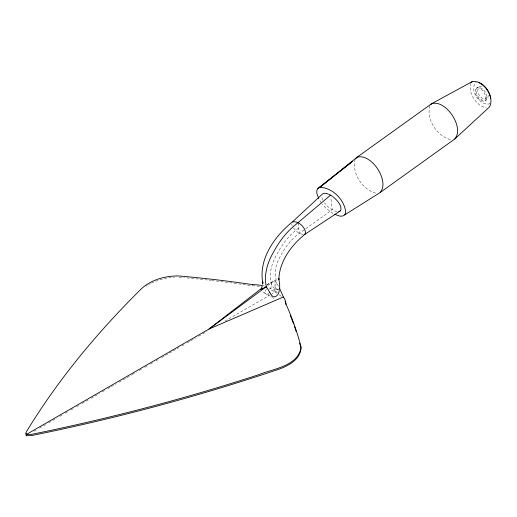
<?xml version="1.0" encoding="UTF-8"?>
<svg xmlns="http://www.w3.org/2000/svg" width="517" height="517" viewBox="0 0 517 517"><rect width="100%" height="100%" fill="white"/><g stroke="black" fill="none" stroke-linecap="round" stroke-linejoin="round"><path stroke-width="0.39" stroke-dasharray="2.58 1.94" d="M486.019 99.199C486.103 94.165 481.876 86.882 476.215 87.896C472.829 92.898 478.994 102.256 484.927 101.177C489.379 96 483.912 86.675 477.236 87.56M488.164 95.212L487.938 98.049L486.491 100.052L484.106 100.628C478.949 99.619 475.285 93.887 476.338 88.775L477.786 86.772L478.606 86.513L480.17 86.197L482.833 87.076M355.127 159.333C351.418 173.176 362.546 189.907 376.156 193.274M429.763 105.772C426.053 119.75 437.434 136.986 451.457 139.784M470.722 83.192C468.014 93.37 476.28 105.862 486.439 108.008M486.607 97.235L485.709 98.857C480.849 99.742 475.789 92.065 478.568 87.968L479.401 87.69M277.455 292.525L274.553 290.522L275.109 288.796A20.99 12.117 -60 0 0 276.013 279.161L275.432 276.24A24.079 13.901 -60 0 1 279.749 257.324L282.418 252.606A40.384 23.317 -60 0 1 297.521 234.699L305.108 229.199M489.832 103.135L489.063 103.975C479.634 105.694 469.824 90.805 475.213 82.849L476.293 82.494M267.567 285.778L274.986 280.298L278.45 286.127M298.716 228.068L298.639 228.126A47.325 27.323 -60 0 0 277.551 253.136A31.026 17.914 -60 0 0 270.979 281.933A14.043 8.11 -60 0 1 270.184 290.451M305.754 228.74L332.185 209.824L330.79 197.345M266.94 284.983L270.669 282.592L271.599 285.274L274.986 289.171L276.815 289.656L278.45 289.074M145.949 286.269L147.267 285.436M33.954 431.32L36.739 429.711M39.531 428.095L45.806 424.476M48.598 422.861L52.081 420.851M52.779 420.45L56.967 418.033M59.752 416.424L62.544 414.815M65.329 413.199L68.121 411.59M70.913 409.981L73.698 408.372M76.49 406.763L79.275 405.147M82.067 403.538L88.342 399.919M91.134 398.303L99.503 393.476M102.288 391.867L105.08 390.251M107.866 388.642L110.657 387.033M111.355 386.632L116.235 383.814M119.026 382.205L122.51 380.189M123.208 379.788L131.576 374.954M132.274 374.554L136.456 372.137M139.247 370.527L142.039 368.918M144.825 367.309L147.616 365.693M150.402 364.084L153.194 362.475M155.985 360.866L158.771 359.257M161.562 357.641L178.992 347.579M181.784 345.97L184.575 344.361M187.361 342.745L190.153 341.136M190.851 340.735L195.73 337.918M198.522 336.308L202.005 334.292M202.703 333.892L206.884 331.475M224.953 321.044L270.081 294.994M270.766 294.593L274.986 292.157A48.075 27.756 0 0 1 276.899 293.255M266.811 284.751L274.986 280.298L274.986 292.157A48.075 27.756 0 0 0 269.687 289.358M148.586 284.602L150.305 283.678M151.455 283.064C158.596 279.613 166.442 277.648 174.358 277.235M336.922 211.64C331.701 210.458 327.326 206.761 324.23 202.509M302.716 234.66L297.482 232.133L293.378 227.803M269.047 287.937L274.553 290.522M276.285 288.492L278.734 289.914M262.869 291.963L271.722 297.088M272.33 297.443L273.855 298.335M333 213.579L325.523 207.789L322.253 204.157M321.367 202.89L318.976 199.123M322.789 200.137L321.664 196.88M291.737 224.042L292.124 225.548M298.122 222.788L299.304 233.354M266.268 288.641A7.102 4.097 -60 0 1 265.04 292.111L264.562 292.932L268.006 294.974A14.043 8.11 -60 0 0 269.221 292.751M262.849 285.714A31.692 18.295 0 0 1 264.504 286.088M279.277 294.813A48.075 27.756 0 0 1 281.959 296.894M252.393 285.849A31.692 18.295 0 0 1 260.587 286.515M179.231 277.241A706.978 408.172 0 0 1 184.556 277.707M186.837 277.92A706.978 408.172 0 0 1 210.975 280.401M211.724 280.485A706.978 408.172 0 0 1 252.399 285.836"/><path stroke-width="0.78" d="M300.959 346.661C301.54 358.817 288.738 365.726 278.857 369.235C197.927 396.552 115.239 418.628 31.531 435.585L26.283 435.747L26.076 433.504M279.703 288.312L279.658 284.395L278.76 278.359L278.857 279.665C279.264 261.537 291.31 245.207 305.017 234.227M279.296 289.604C279.264 292.603 277.836 296.073 274.682 296.861C272 297.036 270.856 294.218 269.738 292.331M262.63 284.337L262.765 281.933L262.862 283.238C258.151 259.314 274.553 236.366 292.267 222.019M269.719 292.292L266.326 286.696L260.781 289.526L261.201 289.074M300.913 348.639C296.48 366.669 272.659 368.847 258.81 374.676C184.285 398.937 108.344 418.809 31.531 434.37L26.283 434.532L25.856 433.078L26.567 431.501C58.415 379.129 97.939 331.733 141.477 288.706C151.365 279.594 165.259 275.878 178.475 275.949A706.978 408.172 0 0 1 252.399 284.621M262.235 286.056L261.621 287.795M352.6 161.304L317.884 188.44L316.85 190.476L316.798 193.274L318.666 198.502M334.228 214.167L340.018 216.171L342.745 216.016L344.697 214.878L345.731 212.842C345.072 200.195 332.567 187.587 319.836 187.303L317.884 188.44M304.067 234.653L305.612 233.329C305.424 227.338 298.464 220.475 292.376 221.942L322.55 193.959L323.92 193.332L325.8 193.326L328.056 193.94M305.056 234.201L340.173 211.001L340.949 209.792C341.433 204.37 336.858 200.079 333.077 196.841M355.606 158.809L357.04 157.233L431.682 103.678L472.124 81.66C483.214 79.114 495.842 98.269 489.017 107.42L454.818 138.963L380.182 192.524L344.697 214.878M430.719 104.725L431.682 103.678C446.029 99.258 464.693 127.576 454.818 138.963M471.194 82.681L472.124 81.66M380.182 192.524C390.051 181.137 371.387 152.819 357.04 157.233L319.836 187.303L334.958 175.315M332.444 196.415L330.537 195.142L295.743 224.572A54.266 31.33 -60 0 0 275.458 248.638L272.537 253.795A37.974 21.921 -60 0 0 265.732 283.613L266.358 287.025M336.218 174.319L338.112 172.82M339.372 171.818L351.347 162.332M261.951 288.059L208.978 329.051L26.283 434.532L26.283 435.747M266.326 286.696L208.978 329.051L283.4 296.997L279.51 288.169M338.803 211.634L340.173 211.001M478.813 82.533C485.295 85.092 489.625 91.729 490.814 98.43M328.676 194.237L330.537 195.142M252.393 284.634A31.692 18.295 0 0 1 262.287 285.597M285.933 303.983A706.978 408.172 0 0 1 300.946 346.668M283.4 296.997A31.692 18.295 0 0 1 285.914 303.983M285.061 301.133A31.692 18.295 0 0 1 285.423 302.141M285.688 303.156A31.692 18.295 0 0 1 285.849 304.177M290.186 315.189A706.978 408.172 0 0 1 291.517 318.55M291.775 319.222A706.978 408.172 0 0 1 293.54 323.939M294.503 326.647A706.978 408.172 0 0 1 295.207 328.683M295.44 329.361A706.978 408.172 0 0 1 296.118 331.403M299.653 343.049A706.978 408.172 0 0 1 300.946 347.883"/></g></svg>
